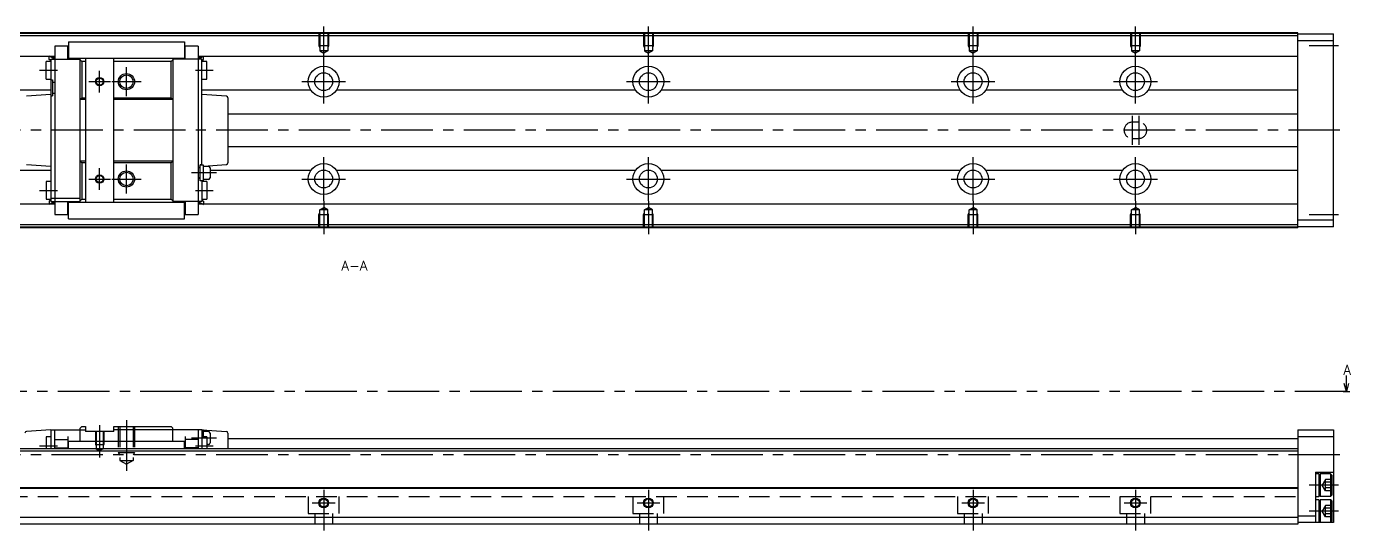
# Model space of a CAD drawing. Extents: x -2 to 801, y -8 to 279.
# Drawn here: x 393.2 to 801, y 8 to 163.3 of the extents above; entities that cross this region are included whole.
import ezdxf

# ---------------------------------------------------------------- set-up
doc = ezdxf.new("R2010")
doc.units = 0
doc.header["$LTSCALE"] = 0.5
doc.linetypes.add('CENTER', pattern=[50.8, 31.75, -6.35, 6.35, -6.35])
doc.linetypes.add('DASHED', pattern=[19.05, 12.7, -6.35])
for name, color, linetype in [('MSM_CENTER', 1, 'CENTER'), ('MSM_CONTINUOUS', 7, 'CONTINUOUS'), ('MSM_DASHED', 4, 'DASHED'), ('MSM_NARROW', 5, 'CONTINUOUS'), ('MSM_PART_NUMBER', 7, 'CONTINUOUS')]:
    doc.layers.add(name, color=color, linetype=linetype)
doc.styles.get("Standard").update_dxf_attribs({"font": 'txt.shx', "height": 3, "bigfont": 'bigfont.shx'})

msp = doc.modelspace()

# ---------------------------------------------------------------- linework, layer by layer
at = {"layer": 'MSM_CENTER'}
for p, q in [((484.76, 153.09), (484.76, 163.3)), ((584.76, 153.09), (584.76, 163.3)), ((684.76, 153.09), (684.76, 163.3)), ((734.76, 153.09), (734.76, 163.3)), ((797.26, 157.3), (788.26, 157.3)), ((484.76, 139.55), (484.76, 153.05)), ((584.76, 139.55), (584.76, 153.05)), ((684.76, 139.55), (684.76, 153.05)), ((734.76, 139.55), (734.76, 153.05)), ((397.26, 149.8), (402.76, 149.8)), ((415.76, 143), (415.76, 149.6)), ((424.01, 141.8), (424.01, 150.8)), ((445.26, 149.8), (450.76, 149.8)), ((412.46, 146.3), (419.06, 146.3)), ((419.51, 146.3), (428.51, 146.3)), ((478.01, 146.3), (491.51, 146.3)), ((578.01, 146.3), (591.51, 146.3)), ((678.01, 146.3), (691.51, 146.3)), ((728.01, 146.3), (741.51, 146.3)), ((733.76, 135.8), (733.76, 126.8)), ((735.76, 135.8), (735.76, 126.8)), ((797.76, 131.3), (196.26, 131.3)), ((484.76, 109.55), (484.76, 123.05)), ((584.76, 109.55), (584.76, 123.05)), ((684.76, 109.55), (684.76, 123.05)), ((734.76, 109.55), (734.76, 123.05)), ((415.76, 113), (415.76, 119.6)), ((424.01, 111.8), (424.01, 120.8)), ((412.46, 116.3), (419.06, 116.3)), ((419.51, 116.3), (428.51, 116.3)), ((451.76, 118.2), (444.06, 118.2)), ((478.01, 116.3), (491.51, 116.3)), ((578.01, 116.3), (591.51, 116.3)), ((678.01, 116.3), (691.51, 116.3)), ((728.01, 116.3), (741.51, 116.3)), ((397.26, 112.8), (402.76, 112.8)), ((445.26, 112.8), (450.76, 112.8)), ((484.76, 109.51), (484.76, 99.3)), ((584.76, 109.51), (584.76, 99.3)), ((684.76, 109.51), (684.76, 99.3)), ((734.76, 109.51), (734.76, 99.3)), ((797.26, 105.3), (788.26, 105.3)), ((799.76, 50.8), (188.76, 50.8)), ((424.01, 42), (424.01, 26.41)), ((415.76, 40.5), (415.76, 30.54)), ((397.26, 34.1), (402.76, 34.1)), ((451.76, 36.5), (444.06, 36.5)), ((445.26, 34.1), (450.76, 34.1)), ((797.76, 31.3), (196.26, 31.3)), ((484.76, 20.5), (484.76, 8)), ((584.76, 20.5), (584.76, 8)), ((684.76, 20.5), (684.76, 8)), ((734.76, 20.5), (734.76, 8)), ((797.26, 22), (788.26, 22)), ((481.26, 16.5), (488.26, 16.5)), ((581.26, 16.5), (588.26, 16.5)), ((681.26, 16.5), (688.26, 16.5)), ((731.26, 16.5), (738.26, 16.5)), ((797.26, 14), (788.26, 14))]:
    msp.add_line(p, q, dxfattribs=at)
at = {"layer": 'MSM_CONTINUOUS'}
for p, q in [((784.76, 161.3), (234.76, 161.3)), ((784.76, 161.1), (234.76, 161.1)), ((784.76, 160.4), (234.76, 160.4)), ((784.76, 101.3), (784.76, 161.3)), ((784.76, 161), (795.76, 161)), ((795.76, 101.6), (795.76, 161)), ((401.96, 157.2), (401.96, 105.4)), ((405.96, 157.2), (401.96, 157.2)), ((405.96, 153.25), (405.96, 157.2)), ((406.16, 158.52), (441.86, 158.52)), ((406.16, 158.52), (406.16, 153.55)), ((441.86, 158.52), (441.86, 153.55)), ((442.06, 153.25), (442.06, 157.2)), ((446.06, 157.2), (442.06, 157.2)), ((446.06, 157.2), (446.06, 105.4)), ((784.76, 159), (795.76, 159)), ((400.26, 154.05), (367.76, 154.05)), ((399.26, 147.05), (399.26, 152.55)), ((400.76, 152.55), (399.26, 152.55)), ((400.26, 153.1), (400.26, 154.1)), ((401.96, 153.25), (400.26, 154.1)), ((400.76, 152.8), (400.26, 153.1)), ((401.96, 154.05), (400.36, 154.05)), ((401.96, 153.67), (400.46, 154.05)), ((400.76, 153.25), (400.76, 109.35)), ((400.76, 153.25), (409.76, 153.25)), ((405.96, 153.55), (441.86, 153.55)), ((409.76, 109.05), (409.76, 153.55)), ((409.76, 153.05), (410.26, 152.55)), ((410.26, 152.55), (410.26, 141.3)), ((411.41, 152.55), (410.26, 152.55)), ((411.41, 153.55), (411.41, 109.05)), ((420.11, 109.05), (420.11, 153.55)), ((437.76, 152.55), (420.11, 152.55)), ((437.76, 152.55), (438.26, 153.05)), ((437.76, 141.3), (437.76, 152.55)), ((438.26, 153.55), (438.26, 109.05)), ((447.26, 153.25), (438.26, 153.25)), ((446.06, 153.25), (447.76, 154.1)), ((446.06, 153.67), (447.56, 154.05)), ((447.66, 154.05), (446.06, 154.05)), ((447.26, 120.6), (447.26, 153.25)), ((447.26, 152.8), (447.76, 153.1)), ((448.76, 152.55), (447.26, 152.55)), ((447.76, 153.1), (447.76, 154.1)), ((784.76, 154.05), (447.76, 154.05)), ((448.76, 147.05), (448.76, 152.55)), ((399.26, 147.05), (400.76, 147.05)), ((400.76, 146.9), (401.26, 146.9)), ((401.26, 146.9), (401.26, 141.9)), ((447.26, 147.05), (448.76, 147.05)), ((400.76, 143.66), (388.71, 143.66)), ((401.26, 146.1), (401.96, 146.1)), ((480.81, 143.66), (447.26, 143.66)), ((580.81, 143.66), (488.71, 143.66)), ((680.81, 143.66), (588.71, 143.66)), ((730.81, 143.66), (688.71, 143.66)), ((784.76, 143.66), (738.71, 143.66)), ((400.76, 142.3), (393.23, 141.8)), ((400.76, 141.9), (401.26, 141.9)), ((401.26, 142.7), (401.96, 142.7)), ((410.26, 141.3), (409.76, 140.8)), ((411.41, 140.8), (409.76, 140.8)), ((410.26, 141.3), (411.41, 141.3)), ((420.11, 141.3), (437.76, 141.3)), ((438.26, 140.8), (420.11, 140.8)), ((438.26, 140.8), (437.76, 141.3)), ((454.79, 141.8), (447.26, 142.3)), ((455.26, 141.3), (455.26, 121.3)), ((784.76, 136.3), (455.26, 136.3)), ((455.26, 126.3), (784.76, 126.3)), ((400.76, 118.94), (388.71, 118.94)), ((393.23, 120.8), (400.76, 120.3)), ((409.76, 121.8), (410.26, 121.3)), ((411.41, 121.8), (409.76, 121.8)), ((410.26, 121.3), (410.26, 110.05)), ((411.41, 121.3), (410.26, 121.3)), ((438.26, 121.8), (420.11, 121.8)), ((437.76, 121.3), (420.11, 121.3)), ((437.76, 121.3), (438.26, 121.8)), ((437.76, 110.05), (437.76, 121.3)), ((446.76, 119.9), (446.06, 119.9)), ((446.76, 119.7), (446.06, 119.7)), ((447.26, 120.7), (446.76, 120.7)), ((446.76, 115.7), (446.76, 120.7)), ((447.76, 120.6), (446.76, 120.6)), ((447.76, 120.27), (454.8, 120.8)), ((447.76, 115.8), (447.76, 120.6)), ((449.26, 120.2), (447.76, 120.2)), ((449.76, 119.7), (449.76, 116.7)), ((480.81, 118.94), (449.76, 118.94)), ((580.81, 118.94), (488.71, 118.94)), ((680.81, 118.94), (588.71, 118.94)), ((730.81, 118.94), (688.71, 118.94)), ((784.76, 118.94), (738.71, 118.94)), ((399.26, 115.55), (399.26, 110.05)), ((400.76, 115.55), (399.26, 115.55)), ((446.76, 116.7), (446.06, 116.7)), ((446.76, 116.5), (446.06, 116.5)), ((446.76, 115.8), (447.76, 115.8)), ((447.26, 115.7), (446.76, 115.7)), ((447.26, 115.8), (447.26, 109.35)), ((448.76, 115.55), (447.26, 115.55)), ((449.26, 116.2), (447.76, 116.2)), ((448.76, 115.55), (448.76, 110.05)), ((400.76, 110.35), (409.76, 110.35)), ((400.26, 108.55), (367.76, 108.55)), ((399.26, 110.05), (400.76, 110.05)), ((400.76, 109.8), (400.26, 109.5)), ((400.26, 109.5), (400.26, 108.5)), ((401.96, 109.35), (400.26, 108.5)), ((401.96, 108.55), (400.36, 108.55)), ((401.96, 108.92), (400.46, 108.55)), ((400.76, 109.35), (409.76, 109.35)), ((405.96, 105.4), (405.96, 109.35)), ((442.06, 109.05), (405.96, 109.05)), ((406.16, 106.55), (405.96, 106.55)), ((406.16, 104.08), (406.16, 109.05)), ((410.26, 110.05), (409.76, 109.55)), ((410.26, 110.05), (411.41, 110.05)), ((420.11, 110.05), (437.76, 110.05)), ((438.26, 109.55), (437.76, 110.05)), ((447.26, 109.35), (438.26, 109.35)), ((441.86, 104.08), (441.86, 109.05)), ((442.06, 106.55), (441.86, 106.55)), ((442.06, 109.35), (442.06, 105.4)), ((446.06, 109.35), (447.76, 108.5)), ((446.06, 108.92), (447.56, 108.55)), ((447.66, 108.55), (446.06, 108.55)), ((447.26, 110.05), (448.76, 110.05)), ((447.26, 109.8), (447.76, 109.5)), ((447.76, 109.5), (447.76, 108.5)), ((784.76, 108.55), (447.76, 108.55)), ((784.76, 102.2), (234.76, 102.2)), ((401.96, 105.4), (405.96, 105.4)), ((406.16, 104.08), (441.86, 104.08)), ((442.06, 105.4), (446.06, 105.4)), ((795.76, 103.6), (784.76, 103.6)), ((784.76, 101.5), (234.76, 101.5)), ((784.76, 101.3), (234.76, 101.3)), ((795.76, 101.6), (784.76, 101.6)), ((799.76, 50.8), (799.09, 53.3)), ((799.76, 50.8), (799.76, 55.8)), ((800.43, 53.3), (799.76, 50.8)), ((798.76, 50.8), (800.76, 50.8)), ((400.76, 39), (393.23, 38.53)), ((400.76, 36.85), (399.26, 36.85)), ((399.26, 36.85), (399.26, 33.2)), ((400.76, 39), (400.76, 33.2)), ((400.76, 39), (411.41, 39)), ((401.96, 33.2), (401.96, 39)), ((405.96, 37), (405.96, 33.2)), ((410.26, 40), (409.76, 39.5)), ((409.76, 35.4), (409.76, 39.5)), ((410.26, 40), (411.41, 40)), ((411.41, 40), (411.41, 38.5)), ((420.11, 38.5), (411.41, 38.5)), ((420.11, 40), (437.76, 40)), ((420.11, 38.5), (420.11, 40)), ((447.26, 39), (420.11, 39)), ((438.26, 39.5), (437.76, 40)), ((438.26, 35.4), (438.26, 39.5)), ((442.06, 37), (442.06, 33.2)), ((446.06, 39), (446.06, 33.2)), ((447.26, 39), (454.79, 38.53)), ((447.26, 39), (447.26, 33.2)), ((447.76, 38.9), (447.26, 38.9)), ((448.76, 36.85), (447.26, 36.85)), ((447.76, 36.85), (447.76, 38.9)), ((449.26, 38.5), (447.76, 38.5)), ((448.76, 36.85), (448.76, 33.2)), ((449.76, 38), (449.76, 35)), ((455.26, 38.03), (455.26, 33.2)), ((784.76, 39), (784.76, 10)), ((784.76, 39), (795.76, 39)), ((784.76, 37), (795.76, 37)), ((795.76, 39), (795.76, 10.5)), ((784.76, 33.2), (234.76, 33.2)), ((401.96, 36), (405.96, 36)), ((401.96, 33.5), (405.96, 33.5)), ((406.16, 35.1), (405.96, 35.1)), ((406.16, 34.3), (405.96, 34.3)), ((441.86, 35.4), (406.16, 35.4)), ((406.16, 33.2), (406.16, 35.4)), ((441.86, 33.2), (441.86, 35.4)), ((442.06, 35.1), (441.86, 35.1)), ((442.06, 34.3), (441.86, 34.3)), ((446.06, 36), (442.06, 36)), ((446.06, 33.5), (442.06, 33.5)), ((449.26, 34.5), (448.76, 34.5)), ((784.76, 36.3), (455.26, 36.3)), ((784.76, 32.5), (234.76, 32.5)), ((790.26, 26), (790.26, 10.5)), ((790.26, 26), (795.76, 26)), ((791.26, 25.5), (790.26, 25.5)), ((791.26, 25.5), (791.26, 18.5)), ((791.26, 25.1), (791.66, 25.5)), ((791.66, 25.5), (791.66, 18.5)), ((794.86, 25.5), (791.66, 25.5)), ((794.86, 25.5), (794.86, 18.5)), ((795.26, 25.1), (794.86, 25.5)), ((795.26, 25.1), (795.26, 18.9)), ((784.76, 21.2), (234.76, 21.2)), ((784.76, 21), (234.76, 21)), ((790.26, 18.5), (791.26, 18.5)), ((791.26, 17.5), (790.26, 17.5)), ((791.66, 18.5), (791.26, 18.9)), ((791.26, 17.5), (791.26, 10.5)), ((791.26, 17.1), (791.66, 17.5)), ((794.86, 18.5), (791.66, 18.5)), ((791.66, 17.5), (791.66, 10.5)), ((794.86, 17.5), (791.66, 17.5)), ((794.86, 18.5), (795.26, 18.9)), ((794.86, 17.5), (794.86, 10.5)), ((795.26, 17.1), (794.86, 17.5)), ((795.26, 17.1), (795.26, 10.9)), ((784.76, 12.5), (790.26, 12.5)), ((784.76, 12), (234.76, 12)), ((784.76, 10), (234.76, 10)), ((795.76, 10.5), (784.76, 10.5)), ((791.66, 10.5), (791.26, 10.9)), ((794.86, 10.5), (795.26, 10.9))]:
    msp.add_line(p, q, dxfattribs=at)
for centre, radius in [((484.76, 146.3), 4.75), ((584.76, 146.3), 4.75), ((684.76, 146.3), 4.75), ((734.76, 146.3), 4.75), ((415.76, 146.3), 1.06), ((424.01, 146.3), 2.07), ((484.76, 146.3), 2.75), ((584.76, 146.3), 2.75), ((684.76, 146.3), 2.75), ((734.76, 146.3), 2.75), ((424.01, 116.3), 2.07), ((484.76, 116.3), 4.75), ((484.76, 116.3), 2.75), ((584.76, 116.3), 4.75), ((584.76, 116.3), 2.75), ((684.76, 116.3), 4.75), ((684.76, 116.3), 2.75), ((734.76, 116.3), 4.75), ((734.76, 116.3), 2.75), ((415.76, 116.3), 1.06), ((484.76, 16.5), 1.23), ((584.76, 16.5), 1.23), ((684.76, 16.5), 1.23), ((734.76, 16.5), 1.23)]:
    msp.add_circle(centre, radius, dxfattribs=at)
for centre, start, end in [((454.76, 141.3), 0, 86.1934), ((449.26, 119.7), 0, 90), ((454.76, 121.3), 274.3133, 0), ((449.26, 116.7), 270, 0), ((393.26, 38.03), 93.5763, 180), ((449.26, 38), 0, 90), ((454.76, 38.03), 0, 86.4237), ((449.26, 35), 270, 0)]:
    msp.add_arc(centre, 0.5, start, end, dxfattribs=at)
at = {"layer": 'MSM_DASHED'}
for p, q in [((483.26, 161.3), (483.26, 157.3)), ((483.53, 161.3), (483.53, 155.8)), ((485.99, 161.3), (485.99, 155.8)), ((486.26, 161.3), (486.26, 157.3)), ((583.26, 161.3), (583.26, 157.3)), ((583.53, 161.3), (583.53, 155.8)), ((585.99, 161.3), (585.99, 155.8)), ((586.26, 161.3), (586.26, 157.3)), ((683.26, 161.3), (683.26, 157.3)), ((683.53, 161.3), (683.53, 155.8)), ((685.99, 161.3), (685.99, 155.8)), ((686.26, 161.3), (686.26, 157.3)), ((733.26, 161.3), (733.26, 157.3)), ((733.53, 161.3), (733.53, 155.8)), ((735.99, 161.3), (735.99, 155.8)), ((736.26, 161.3), (736.26, 157.3)), ((486.26, 157.3), (483.26, 157.3)), ((483.26, 157.3), (483.53, 156.83)), ((485.99, 155.8), (483.53, 155.8)), ((483.53, 155.8), (484.76, 155.09)), ((485.99, 155.8), (484.76, 155.09)), ((486.26, 157.3), (485.99, 156.83)), ((586.26, 157.3), (583.26, 157.3)), ((583.26, 157.3), (583.53, 156.83)), ((583.53, 155.8), (584.76, 155.09)), ((585.99, 155.8), (583.53, 155.8)), ((585.99, 155.8), (584.76, 155.09)), ((586.26, 157.3), (585.99, 156.83)), ((686.26, 157.3), (683.26, 157.3)), ((683.26, 157.3), (683.53, 156.83)), ((683.53, 155.8), (684.76, 155.09)), ((685.99, 155.8), (683.53, 155.8)), ((685.99, 155.8), (684.76, 155.09)), ((686.26, 157.3), (685.99, 156.83)), ((733.26, 157.3), (733.53, 156.83)), ((736.26, 157.3), (733.26, 157.3)), ((735.99, 155.8), (733.53, 155.8)), ((733.53, 155.8), (734.76, 155.09)), ((735.99, 155.8), (734.76, 155.09)), ((736.26, 157.3), (735.99, 156.83)), ((735.76, 133.8), (733.76, 133.8)), ((733.76, 128.8), (735.76, 128.8)), ((483.53, 106.8), (484.76, 107.51)), ((483.53, 101.3), (483.53, 106.8)), ((485.99, 106.8), (483.53, 106.8)), ((485.99, 106.8), (484.76, 107.51)), ((485.99, 101.3), (485.99, 106.8)), ((583.53, 106.8), (584.76, 107.51)), ((585.99, 106.8), (583.53, 106.8)), ((583.53, 101.3), (583.53, 106.8)), ((585.99, 106.8), (584.76, 107.51)), ((585.99, 101.3), (585.99, 106.8)), ((683.53, 106.8), (684.76, 107.51)), ((683.53, 101.3), (683.53, 106.8)), ((685.99, 106.8), (683.53, 106.8)), ((685.99, 106.8), (684.76, 107.51)), ((685.99, 101.3), (685.99, 106.8)), ((733.53, 106.8), (734.76, 107.51)), ((733.53, 101.3), (733.53, 106.8)), ((735.99, 106.8), (733.53, 106.8)), ((735.99, 106.8), (734.76, 107.51)), ((735.99, 101.3), (735.99, 106.8)), ((483.26, 105.3), (483.53, 105.77)), ((483.26, 101.3), (483.26, 105.3)), ((486.26, 105.3), (483.26, 105.3)), ((486.26, 105.3), (485.99, 105.77)), ((486.26, 101.3), (486.26, 105.3)), ((583.26, 105.3), (583.53, 105.77)), ((586.26, 105.3), (583.26, 105.3)), ((583.26, 101.3), (583.26, 105.3)), ((586.26, 105.3), (585.99, 105.77)), ((586.26, 101.3), (586.26, 105.3)), ((683.26, 105.3), (683.53, 105.77)), ((686.26, 105.3), (683.26, 105.3)), ((683.26, 101.3), (683.26, 105.3)), ((686.26, 105.3), (685.99, 105.77)), ((686.26, 101.3), (686.26, 105.3)), ((733.26, 105.3), (733.53, 105.77)), ((733.26, 101.3), (733.26, 105.3)), ((736.26, 105.3), (733.26, 105.3)), ((736.26, 105.3), (735.99, 105.77)), ((736.26, 101.3), (736.26, 105.3)), ((414.46, 38.5), (414.46, 34.5)), ((414.7, 38.5), (414.7, 33.15)), ((416.82, 38.5), (416.82, 33.15)), ((417.06, 38.5), (417.06, 34.5)), ((421.51, 40), (421.51, 32)), ((421.94, 40), (421.94, 29.6)), ((426.08, 40), (426.08, 29.6)), ((426.51, 40), (426.51, 32)), ((414.46, 34.5), (414.7, 34.08)), ((414.46, 34.5), (417.06, 34.5)), ((414.7, 33.15), (415.76, 32.54)), ((414.7, 33.15), (416.82, 33.15)), ((416.82, 33.15), (415.76, 32.54)), ((417.06, 34.5), (416.82, 34.08)), ((421.51, 32), (421.94, 31.25)), ((421.51, 32), (426.51, 32)), ((421.94, 29.6), (424.01, 28.41)), ((421.94, 29.6), (426.08, 29.6)), ((426.08, 29.6), (424.01, 28.41)), ((426.51, 32), (426.08, 31.25)), ((793.26, 23.73), (792.26, 22)), ((793.26, 20.27), (792.26, 22)), ((795.26, 23.73), (793.26, 23.73)), ((793.26, 20.27), (793.26, 23.73)), ((795.26, 22.87), (793.26, 22.87)), ((795.26, 21.13), (793.26, 21.13)), ((234.76, 18.5), (784.76, 18.5)), ((480.01, 18.5), (480.01, 13.2)), ((489.51, 13.2), (489.51, 18.5)), ((580.01, 18.5), (580.01, 13.2)), ((589.51, 13.2), (589.51, 18.5)), ((680.01, 18.5), (680.01, 13.2)), ((689.51, 13.2), (689.51, 18.5)), ((730.01, 18.5), (730.01, 13.2)), ((739.51, 13.2), (739.51, 18.5)), ((795.26, 20.27), (793.26, 20.27)), ((480.01, 13.2), (489.51, 13.2)), ((482.01, 13.2), (482.01, 10)), ((487.51, 13.2), (487.51, 10)), ((580.01, 13.2), (589.51, 13.2)), ((582.01, 13.2), (582.01, 10)), ((587.51, 13.2), (587.51, 10)), ((680.01, 13.2), (689.51, 13.2)), ((682.01, 13.2), (682.01, 10)), ((687.51, 13.2), (687.51, 10)), ((730.01, 13.2), (739.51, 13.2)), ((732.01, 13.2), (732.01, 10)), ((737.51, 13.2), (737.51, 10)), ((793.26, 15.73), (792.26, 14)), ((793.26, 12.27), (792.26, 14)), ((795.26, 15.73), (793.26, 15.73)), ((793.26, 12.27), (793.26, 15.73)), ((795.26, 14.87), (793.26, 14.87)), ((795.26, 13.13), (793.26, 13.13)), ((795.26, 12.27), (793.26, 12.27))]:
    msp.add_line(p, q, dxfattribs=at)
for centre, start, end in [((733.76, 131.3), 90, 270), ((735.76, 131.3), 270, 90)]:
    msp.add_arc(centre, 2.5, start, end, dxfattribs=at)
at = {"layer": 'MSM_NARROW'}
for centre, radius in [((415.76, 146.3), 1.3), ((424.01, 146.3), 2.5), ((424.01, 116.3), 2.5), ((415.76, 116.3), 1.3), ((484.76, 16.5), 1.5), ((584.76, 16.5), 1.5), ((684.76, 16.5), 1.5), ((734.76, 16.5), 1.5)]:
    msp.add_circle(centre, radius, dxfattribs=at)

# ---------------------------------------------------------------- texts
at = {"layer": 'MSM_PART_NUMBER'}
for s, p in [('A-A', (490.26, 88.1)), ('A', (798.82, 56))]:
    msp.add_text(s, height=3, dxfattribs=at).set_placement(p)

doc.saveas('drawing.dxf')
